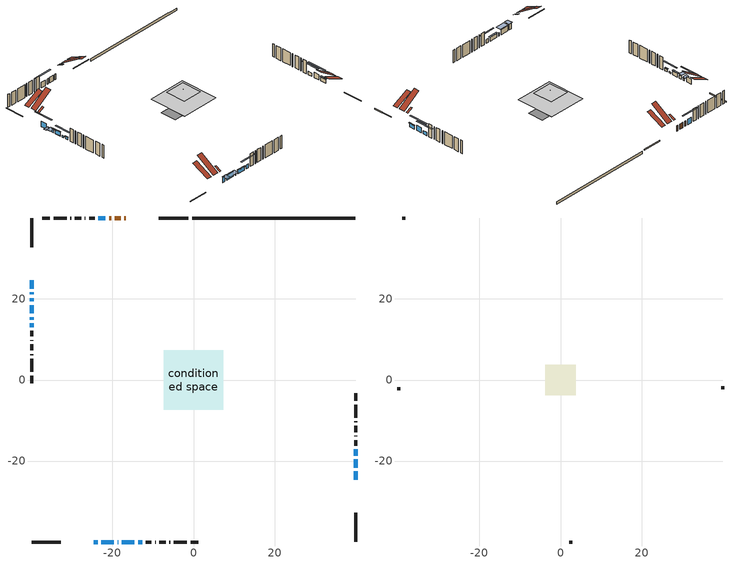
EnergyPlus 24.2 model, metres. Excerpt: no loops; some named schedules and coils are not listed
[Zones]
conditioned space
 floor adiabatic (Floor3 construction): -4.6,-4.6 -4.6,4.6 4.6,4.6 4.6,-4.6 z0.45
 floor adiabatic (AdiabaticFloorConstruction): -7.3,-7.3 -7.3,7.3 7.3,7.3 7.3,-7.3 z2.89
 floor foundation (Slab1 construction): -7.11,-2.97 -7.11,2.97 7.11,2.97 7.11,-2.97 z-0.46
 wall outside (RimJoist1 construction): -1.29,39.97 -8.53,39.97 / -39.97,-39.97 -32.72,-39.97 / -39.97,39.97 -39.97,32.72 / 39.97,-39.97 39.97,-32.72 z0.45:0.75
 wall outside (AdiabaticWallConstruction 1): -16.69,39.97 -17.06,39.97 / -17.99,39.97 -19.4,39.97 / -20.33,39.97 -20.79,39.97 z0.45:2.48
 wall outside (AdiabaticWallConstruction): 39.97,-24.56 39.97,-22.53 / -39.97,18.48 -39.97,16.45 / -17.66,-39.97 -14.62,-39.97 / -13.69,-39.97 -12.67,-39.97 z0.45:1.87; -21.72,39.97 -23.47,39.97 z0.45:2.51; -24.56,-39.97 -23.65,-39.97 z0.45:2.48; -22.72,-39.97 -19.67,-39.97 / 39.97,-21.6 39.97,-19.57 / -39.97,24.56 -39.97,22.53 z0.45:2.43; 39.97,-18.65 39.97,-17.12 / -39.97,20.17 -39.97,19.41 / -18.75,-39.97 -18.59,-39.97 z0.45:1.67; -39.97,21.61 -39.97,21.1 z0.45:1.21; -39.97,15.52 -39.97,14.91 z0.45:1.06; -39.97,13.98 -39.97,13.07 z0.45:1.37
 wall outside (Wall1 construction): -24.4,39.97 -25.74,39.97 / -11.75,-39.97 -10.4,-39.97 / -39.97,12.14 -39.97,10.79 / 39.97,-16.19 39.97,-14.85 z0.45:5.33
 wall outside (Wall2 construction): -26.67,39.97 -26.8,39.97 / -9.47,-39.97 -9.35,-39.97 / -39.97,9.86 -39.97,9.74 / 39.97,-13.92 39.97,-13.8 z0.45:5.33
 wall outside (Wall3 construction): -27.72,39.97 -29.24,39.97 / -8.42,-39.97 -6.9,-39.97 / -39.97,8.81 -39.97,7.29 / 39.97,-12.87 39.97,-11.35 z0.45:5.33
 wall outside (Wall4 construction): -30.17,39.97 -30.38,39.97 / -5.97,-39.97 -5.76,-39.97 / -39.97,6.36 -39.97,6.15 / 39.97,-10.42 39.97,-10.21 z0.45:5.33
 wall outside (Wall5 construction): -31.31,39.97 -34.54,39.97 / -4.83,-39.97 -1.61,-39.97 / -39.97,5.22 -39.97,2 / 39.97,-9.28 39.97,-6.05 z0.45:5.33
 wall outside (Wall6 construction): -35.47,39.97 -37.37,39.97 / -0.68,-39.97 1.22,-39.97 / -39.97,1.07 -39.97,-0.83 / 39.97,-5.12 39.97,-3.22 z0.45:5.33
 wall foundation (FoundationWall1 construction): -0.36,39.97,-0.46 -0.36,39.97,0.45 35.93,39.97,0.45 35.93,39.97,0.4 39.97,39.97,0.4 39.97,39.97,-0.46
 window (WindowConstruction): 39.97,-24.56 39.97,-22.53 z0.45:1.87
 window (WindowConstruction 6): -21.72,39.97 -23.47,39.97 z0.45:2.5
 window (WindowConstruction 12): -24.56,-39.97 -23.65,-39.97 z0.45:2.48
 window (WindowConstruction 7): -22.72,-39.97 -19.67,-39.97 z0.45:2.43
 window (WindowConstruction 8): 39.97,-21.6 39.97,-19.57 z0.45:2.43
 window (WindowConstruction 9): -39.97,24.56 -39.97,22.53 z0.45:2.43
 window (WindowConstruction 10): 39.97,-18.64 39.97,-17.12 z0.45:1.67
 window (WindowConstruction 13): -39.97,21.6 -39.97,21.1 z0.45:1.21
 window (WindowConstruction 11): -39.97,20.17 -39.97,19.41 z0.45:1.67
 window (WindowConstruction 14): -18.75,-39.97 -18.59,-39.97 z0.45:1.67
 window (WindowConstruction 1): -39.97,18.48 -39.97,16.45 z0.45:1.87
 window (WindowConstruction 2): -39.97,15.52 -39.97,14.91 z0.45:1.06
 window (WindowConstruction 3): -39.97,13.98 -39.97,13.07 z0.45:1.36
 window (WindowConstruction 4): -17.66,-39.97 -14.62,-39.97 z0.45:1.87
 window (WindowConstruction 5): -13.69,-39.97 -12.68,-39.97 z0.45:1.87
 door (Door): -16.69,39.97 -17.06,39.97 z0.45:2.48
 door (Door 1): -17.99,39.97 -19.4,39.97 z0.45:2.48
 door (Door 2): -20.33,39.97 -20.79,39.97 z0.45:2.48
 ceiling adiabatic (AdiabaticFloorConstruction): 7.3,-7.3 7.3,7.3 -7.3,7.3 -7.3,-7.3 z2.89
 roof outside (Roof1 construction): -11.23,39.97,5.33 -11.23,33.64,8.49 -9.46,33.64,8.49 -9.46,39.97,5.33; -30.03,-39.97,5.33 -30.03,-33.64,8.49 -31.8,-33.64,8.49 -31.8,-39.97,5.33; -39.97,30.03,5.33 -33.64,30.03,8.49 -33.64,31.8,8.49 -39.97,31.8,5.33; 39.97,-30.03,5.33 33.64,-30.03,8.49 33.64,-31.8,8.49 39.97,-31.8,5.33
attic - vented
 floor to conditioned space (Floor1 construction Reversed): -3.81,-3.81 -3.81,3.81 3.81,3.81 3.81,-3.81 z5.33
 floor to conditioned space (Floor2 construction Reversed): -1.12,-1.12 -1.12,1.12 1.12,1.12 1.12,-1.12 z5.33
 wall outside (Wall7 construction): -38.3,39.97 -39.04,39.97 / 2.15,-39.97 2.89,-39.97 / -39.97,-1.76 -39.97,-2.5 / 39.97,-2.29 39.97,-1.55 z0.45:5.33
 roof outside (Roof2 construction): -14.24,39.97,5.33 -14.24,33.02,9.96 -12.15,33.02,9.96 -12.15,39.97,5.33; -27.01,-39.97,5.33 -27.01,-33.02,9.96 -29.1,-33.02,9.96 -29.1,-39.97,5.33; -39.97,27.01,5.33 -33.02,27.01,9.96 -33.02,29.1,9.96 -39.97,29.1,5.33; 39.97,-27.01,5.33 33.02,-27.01,9.96 33.02,-29.1,9.96 39.97,-29.1,5.33
 roof outside (Roof3 construction): -15.76,39.97,5.33 -15.76,37.85,6.39 -15.17,37.85,6.39 -15.17,39.97,5.33; -25.49,-39.97,5.33 -25.49,-37.85,6.39 -26.08,-37.85,6.39 -26.08,-39.97,5.33; -39.97,25.49,5.33 -37.85,25.49,6.39 -37.85,26.08,6.39 -39.97,26.08,5.33; 39.97,-25.49,5.33 37.85,-25.49,6.39 37.85,-26.08,6.39 39.97,-26.08,5.33
shading: 39.97,-22.33 39.97,-24.76 40.38,-24.76 40.38,-22.33 z2.07; -26.11,39.97 -19.08,39.97 -19.08,40.38 -26.11,40.38 z5.14; -23.35,-39.97 -24.86,-39.97 -24.86,-41.8 -23.35,-41.8 z2.78; -19.38,-39.97 -23.02,-39.97 -23.02,-41.8 -19.38,-41.8 z2.73; 39.97,-16.93 39.97,-24.24 40.38,-24.24 40.38,-16.93 z5.07; -39.97,19.89 -39.97,27.2 -40.38,27.2 -40.38,19.89 z5.07; 39.97,-14.48 39.97,-21.28 40.38,-21.28 40.38,-14.48 z4.31; -39.97,20.8 -39.97,21.9 -41.8,21.9 -41.8,20.8 z1.51; -39.97,19.11 -39.97,20.47 -41.8,20.47 -41.8,19.11 z1.97; -39.97,16.25 -39.97,18.68 -40.38,18.68 -40.38,16.25 z2.07; -39.97,12.27 -39.97,18.16 -40.38,18.16 -40.38,12.27 z3.7; -39.97,12.87 -39.97,14.18 -40.38,14.18 -40.38,12.87 z1.57; -14.42,-39.97 -17.87,-39.97 -17.87,-40.38 -14.42,-40.38 z2.07; -10.04,-39.97 -16.33,-39.97 -16.33,-40.38 -10.04,-40.38 z4.51
[Building]
Building 1: Terrain=Suburbs
[Site:Location]
Quebec Intl AP_QC: Latitude {deg}=46.8; Longitude {deg}=-71.38; Time Zone {hr}=-5; Elevation {m}=74; Keep Site Location Information=Yes
[Site:GroundTemperature:Shallow]
0.0108218, -2.24938, -2.43038, -1.3578, 2.94801, 7.23376, 10.9493, 13.303, 13.5029, 11.5886, 7.96783, 3.81355
[Site:WaterMainsTemperature]
Calculation Method=Schedule; Temperature Schedule=mains temperature schedule
[Material] Roughness=Rough; Thermal Absorptance=0.9
Name | Thickness {m} | Conductivity {W/m-K} | Density {kg/m3} | Specific Heat {J/kg-K} | Solar Absorptance | Visible Absorptance
asphalt or fiberglass shingles | 0.00635 | 0.162714 | 1121.4 | 1465.45 | 0.4 | 0.4
ceiling loosefill ins | 0.0846667 | 0.0480833 | 16.02 | 1046.75 | 0.7 | 0.7
ceiling stud and cavity | 0.1397 | 0.114815 | 65.682 | 1177.47 | 0.7 | 0.7
ceiling stud and cavity 1 | 0.1397 | 0.309908 | 65.682 | 1177.47 | 0.7 | 0.7
concrete 4.0 in. | 0.1016 | 1.803125 | 2242.8 | 837.4 | 0.7 | 0.7
concrete 8.0 in. | 0.2032 | 1.803125 | 2242.8 | 837.4 | 0.7 | 0.7
door material | 0.04445 | 0.188738 | 512.64 | 1214.23 | 0.7 | 0.7
door material 1 | 0.04445 | 0.20624 | 512.64 | 1214.23 | 0.7 | 0.7
exterior vertical ins | 0.0296908 | 0.029427 | 32.04 | 1214.23 | 0.7 | 0.7
floor covering | 0.0127 | 9.015625 | 54.468 | 1339.84 | 0.6 | 0.6
floor covering 1 | 0.0127 | 0.0433444 | 54.468 | 1339.84 | 0.6 | 0.6
floor rigid ins; wall rigid ins | 0.512978 | 0.029427 | 32.04 | 1214.23 | 0.7 | 0.7
floor stud and cavity | 0.0889 | 0.22419 | 50.32683 | 1063.81 | 0.7 | 0.7
floor stud and cavity 1 | 0.1397 | 1.75129 | 37.0049 | 1207.88 | 0.7 | 0.7
furniture material conditioned space 1 | 0.1524 | 0.115458 | 640.8 | 1214.23 | 0.6 | 0.6
gypsum board | 0.0127 | 0.160291 | 801 | 837.4 | 0.6 | 0.6
gypsum board 1 | 0.0127 | 0.160291 | 801 | 837.4 | 0.7 | 0.7
osb sheathing 0.5 in. | 0.0127 | 0.115458 | 512.64 | 1214.23 | 0.7 | 0.7
osb sheathing 0.75 in. | 0.01905 | 0.115458 | 512.64 | 1214.23 | 0.7 | 0.7
rim joist stud and cavity | 0.0508 | 0.126838 | 50.32683 | 1063.81 | 0.6 | 0.6
roof stud and cavity | 0.0889 | 1.31629 | 78.34581 | 1123.46 | 0.7 | 0.7
wall stud and cavity | 0.1397 | 0.0955885 | 139.0536 | 1170.24 | 0.7 | 0.7
wall stud and cavity 1 | 0.1397 | 0.566738 | 139.0536 | 1170.24 | 0.7 | 0.7
wall stud and cavity 2 | 0.1397 | 0.777897 | 139.0536 | 1170.24 | 0.7 | 0.7
wall stud and cavity 3 | 0.1397 | 0.097828 | 139.0536 | 1170.24 | 0.7 | 0.7
wall stud and cavity 4 | 0.1397 | 0.0918269 | 139.0536 | 1170.24 | 0.7 | 0.7
wall stud and cavity 5 | 0.1397 | 0.0942262 | 139.0536 | 1170.24 | 0.7 | 0.7
wall stud and cavity 6 | 0.0889 | 6.1454 | 50.32683 | 1063.81 | 0.6 | 0.6
wall stud and cavity 7 | 0.0889 | 0.380278 | 52.3479 | 1209.89 | 0.7 | 0.7
wall stud and cavity 8 | 0.0889 | 0.391764 | 83.0341 | 1211.67 | 0.7 | 0.7
wood siding | 0.0254 | 0.102417 | 544.68 | 1172.36 | 0.4 | 0.4
wood siding 1 | 0.00254 | 0.102417 | 544.68 | 1172.36 | 0.4 | 0.4
wood siding 2; wood siding 3; wood siding 4 | 0.0254 | 0.102417 | 544.68 | 1172.36 | 0.7 | 0.7
[WindowMaterial:SimpleGlazingSystem]
Name | U-Factor {W/m2-K} | Solar Heat Gain Coefficient
WindowMaterial | 2.78563 | 0.6
WindowMaterial 1 | 2.75837 | 0.46
WindowMaterial 2 | 2.77711 | 0.55
WindowMaterial 3 | 2.88386 | 0.7
WindowMaterial 4 | 2.78847 | 0.61
WindowMaterial 5 | 2.77825 | 0.56
WindowMaterial 6 | 5.760331 | 0.76
WindowMaterial 7 | 4.55546 | 0.53
WindowMaterial 8 | 2.72998 | 0.33
[Construction]
AdiabaticFloorConstruction: floor stud and cavity 1, floor rigid ins, osb sheathing 0.75 in., floor covering 1
AdiabaticWallConstruction: wood siding 3, wall rigid ins, wall stud and cavity 7, gypsum board
AdiabaticWallConstruction 1: wood siding 4, wall rigid ins, wall stud and cavity 7, gypsum board
Door; Door 1: door material
Door 2: door material 1
Floor1 construction Reversed: gypsum board, ceiling stud and cavity, ceiling loosefill ins
Floor2 construction Reversed: gypsum board, ceiling stud and cavity 1, ceiling loosefill ins
Floor3 construction: floor stud and cavity, floor covering
FoundationWall1 construction: concrete 8.0 in., gypsum board 1
furniture construction conditioned space 1: furniture material conditioned space 1
PartitionWallConstruction: gypsum board, wall stud and cavity 8, gypsum board
RimJoist1 construction: wood siding 2, rim joist stud and cavity
Roof1 construction: asphalt or fiberglass shingles, osb sheathing 0.5 in., roof stud and cavity, gypsum board
Roof2 construction; Roof3 construction: asphalt or fiberglass shingles
Slab1 construction: concrete 4.0 in.
Wall1 construction: wood siding, osb sheathing 0.5 in., wall stud and cavity, gypsum board
Wall2 construction: wood siding, osb sheathing 0.5 in., wall stud and cavity 1, gypsum board
Wall3 construction: wood siding, osb sheathing 0.5 in., wall stud and cavity 2, gypsum board
Wall4 construction: wood siding, osb sheathing 0.5 in., wall stud and cavity 3, gypsum board
Wall5 construction: wood siding, osb sheathing 0.5 in., wall stud and cavity 4, gypsum board
Wall6 construction: wood siding, osb sheathing 0.5 in., wall stud and cavity 5, gypsum board
Wall7 construction: wood siding 1, wall stud and cavity 6
WindowConstruction; WindowConstruction 1; WindowConstruction 4; WindowConstruction 5: WindowMaterial
WindowConstruction 10; WindowConstruction 11: WindowMaterial 5
WindowConstruction 12: WindowMaterial 6
WindowConstruction 13: WindowMaterial 7
WindowConstruction 14: WindowMaterial 8
WindowConstruction 2: WindowMaterial 1
WindowConstruction 3: WindowMaterial 2
WindowConstruction 6: WindowMaterial 3
WindowConstruction 7; WindowConstruction 8; WindowConstruction 9: WindowMaterial 4
[Zone] Multiplier=1; Part of Total Floor Area=Yes
Name | Volume {m3}
attic - vented | 41.9832
conditioned space | 525.4
[Space]
Name | Zone | Volume {m3}
attic - vented 1 | attic - vented | 41.9832
conditioned space 1 | conditioned space | 525.4
[ZoneInfiltration:EffectiveLeakageArea]
infil attic - vented 1: Zone or Space=attic - vented 1; Schedule=Always On Discrete; Effective Air Leakage Area {cm2}=2325.78; Stack Coefficient=0.000661089; Wind Coefficient=1.7372e-05
[ZoneMixing]
whole house fan mix: Zone or Space=attic - vented; Schedule=Always On Continuous; Design Flow Rate Calculation Method=Flow/Zone; Design Flow Rate {m3/s}=0; Source Zone or Space=conditioned space
[SurfaceProperty:ExposedFoundationPerimeter]
Slab1: Exposed Perimeter Calculation Method=TotalExposedPerimeter; Total Exposed Perimeter {m}=40.325
[InternalMass] Zone or ZoneList=conditioned space; Space or SpaceList=conditioned space 1
Name | Construction | Surface Area {m2}
furniture mass conditioned space 1 | furniture construction conditioned space 1 | 152.84
partition wall mass | PartitionWallConstruction | 297.6
[Lights]
interior lighting: Zone or ZoneList or Space or SpaceList=conditioned space 1; Schedule=interior lighting schedule; Design Level Calculation Method=LightingLevel; Lighting Level {W}=343.2; Return Air Fraction=0; Fraction Radiant=0.6; Fraction Visible=0.2; Fraction Replaceable=1
[People]
occupants: Zone or ZoneList or Space or SpaceList=conditioned space 1; Number of People Schedule=occupants schedule; Number of People Calculation Method=People; Number of People=3; Fraction Radiant=0.314171; Sensible Heat Fraction=0.56303; Activity Level Schedule=occupants activity schedule; Carbon Dioxide Generation Rate {m3/s-W}=0; Enable ASHRAE 55 Comfort Warnings=No; Mean Radiant Temperature Calculation Type=EnclosureAveraged
[ElectricEquipment] Zone or ZoneList or Space or SpaceList=conditioned space 1; Design Level Calculation Method=EquipmentLevel
Name | Schedule | Design Level {W} | Fraction Latent | Fraction Radiant | Fraction Lost
clothes dryer | clothes dryer schedule | 140.772 | 0.015 | 0.081 | 0.85
clothes washer | clothes washer schedule | 32.1985 | 0.03 | 0.162 | 0.7
cooking range | cooking range schedule | 215.147 | 0.08 | 0.432 | 0.2
dishwasher | dishwasher schedule | 66.8632 | 0.3 | 0.18 | 0.4
fridge | fridge schedule | 72.9452 | 0 | 0.6 | 0
mech vent bath fan 0 | mech vent bath fan 0 schedule | 50.2 | 0 | 0 | 1
mech vent house fan | mech vent house fan schedule | 0 | 0 | 0 | 1
mech vent house fan cfis | mech vent house fan cfis schedule | 0 | 0 | 0 | 0
mech vent range fan 0 | mech vent range fan 0 schedule | 57 | 0 | 0 | 1
misc plug loads | misc plug loads schedule | 494.7 | 0.045 | 0.513 | 0.1
whole house fan | Always On Discrete | 0 | 0 | 0 | 1
[OtherEquipment] Zone or ZoneList or Space or SpaceList=conditioned space 1; Design Level Calculation Method=EquipmentLevel
Name | Fuel Type | Schedule | Design Level {W} | Fraction Latent | Fraction Radiant | Fraction Lost
clothes dryer 1 | Electricity | clothes dryer schedule | 0 | 0.015 | 0.081 | 0.85
cooking range 1 | Electricity | cooking range schedule | 0 | 0.08 | 0.432 | 0.2
general water use latent | None | general water use schedule | 62.594 | 1 | 0 | 0
general water use sensible | None | general water use schedule | -61.6891 | 0 | 0.6 | 0
mech vent house fan latent load | None | Always On Discrete | 0 | 1 | 0 | 0
mech vent house fan sensible load | None | Always On Discrete | 0 | 0 | 0 | 0
water heater energy adjustment1 | Electricity | Always On Discrete | 0.01 | 0 | 0 | 1
[ZoneInfiltration:DesignFlowRate] Zone or ZoneList or Space or SpaceList=conditioned space 1; Schedule=Always On Discrete; Design Flow Rate Calculation Method=Flow/Zone; Design Flow Rate {m3/s}=0
infil flow; natural vent flow; whole house fan flow
[ZoneControl:Thermostat]
conditioned space Thermostat: Zone or ZoneList=conditioned space; Control Type Schedule=conditioned space Thermostat Schedule; Control 1=conditioned space temperature setpoint; Temperature Difference Between Cutout And Setpoint {deltaC}=0
[ThermostatSetpoint:DualSetpoint]
conditioned space temperature setpoint: Heating Setpoint Temperature Schedule=heating setpoint; Cooling Setpoint Temperature Schedule=cooling setpoint
[AirLoopHVAC:UnitarySystem]
unit heater unitary system: Control Type=Load; Controlling Zone or Thermostat Location=conditioned space; Dehumidification Control Type=None; Availability Schedule=Always On Discrete; Supply Fan=unit heater supply fan; Fan Placement=BlowThrough; Supply Air Fan Operating Mode Schedule=unit heater auto fan schedule; Heating Coil=unit heater htg coil; DX Heating Coil Sizing Ratio=1; Use DOAS DX Cooling Coil=No; Minimum Supply Air Temperature {C}=2; Latent Load Control=SensibleOnlyLoadControl; Cooling Supply Air Flow Rate Method=None; Heating Supply Air Flow Rate Method=SupplyAirFlowRate; Heating Supply Air Flow Rate {m3/s}=0.00141584; No Load Supply Air Flow Rate Method=SupplyAirFlowRate; No Load Supply Air Flow Rate {m3/s}=0; No Load Supply Air Flow Rate Control Set To Low Speed=Yes; Maximum Supply Air Temperature {C}=48.8889; Maximum Outdoor Dry-Bulb Temperature for Supplemental Heater Operation {C}=21; Ancillary On-Cycle Electric Power {W}=0; Ancillary Off-Cycle Electric Power {W}=0
[Zone equipment]
conditioned space: electric baseboard, unit heater unitary system
[Foundation:Kiva]
Foundation Kiva 1: Initial Indoor Air Temperature {C}=18; Wall Height Above Grade {m}=0.450007; Wall Depth Below Slab {m}=0.2032; Custom Block Material Name 1=exterior vertical ins; Custom Block Depth 1 {m}=0.910011; Custom Block X Position 1 {m}=0.2159; Custom Block Z Position 1 {m}=0
[Foundation:Kiva:Settings]
Soil Conductivity {W/m-K}=0.849921; Soil Density {kg/m3}=1842.3; Soil Specific Heat {J/kg-K}=418.7; Ground Solar Absorptivity=0.9; Ground Thermal Absorptivity=0.9; Ground Surface Roughness {m}=0.03; Far-Field Width {m}=40; Deep-Ground Boundary Condition=ZeroFlux; Deep-Ground Depth {m}=40; Minimum Cell Dimension {m}=0.2; Maximum Cell Growth Coefficient=3; Simulation Timestep=Timestep
[Exterior:Lights]
exterior lighting: Schedule=exterior lighting schedule; Design Level {W}=75.6
[EnergyManagementSystem:Sensor] Output:Variable or Output:Meter Index Key=conditioned space
Name | Output:Variable or Output:Meter
conditioned_space_clg_unmet_s | Zone Cooling Setpoint Not Met Time
conditioned_space_htg_unmet_s | Zone Heating Setpoint Not Met Time
fridge_tin_s; tin_s; tin_s_1 | Zone Mean Air Temperature
tout_s | Zone Outdoor Air Drybulb Temperature
win_s | Zone Air Humidity Ratio
[Schedule:Constant]
Name | Hourly Value
Always On Continuous; mech vent house fan schedule; mech vent house fan cfis schedule; Always On Discrete | 1
occupants activity schedule | 117.228
fridge schedule; unit heater auto fan schedule | 0
[Schedule:Week:Daily]
interior lighting schedule Week Rule - Jan1-Jan27: interior lighting schedule day, interior lighting schedule day, interior lighting schedule day, interior lighting schedule day, interior lighting schedule day, interior lighting schedule day, interior lighting schedule day, interior lighting schedule default day, interior lighting schedule default day, interior lighting schedule default day, interior lighting schedule default day, interior lighting schedule default day
interior lighting schedule Week Rule - Jan28-Feb3: interior lighting schedule day, interior lighting schedule day, interior lighting schedule day, interior lighting schedule day, interior lighting schedule day 1, interior lighting schedule day 1, interior lighting schedule day 1, interior lighting schedule default day, interior lighting schedule default day, interior lighting schedule default day, interior lighting schedule default day, interior lighting schedule default day
interior lighting schedule Week Rule - Feb4-Feb24: interior lighting schedule day 1, interior lighting schedule day 1, interior lighting schedule day 1, interior lighting schedule day 1, interior lighting schedule day 1, interior lighting schedule day 1, interior lighting schedule day 1, interior lighting schedule default day, interior lighting schedule default day, interior lighting schedule default day, interior lighting schedule default day, interior lighting schedule default day
interior lighting schedule Week Rule - Feb25-Mar3: interior lighting schedule day 1, interior lighting schedule day 1, interior lighting schedule day 1, interior lighting schedule day 1, interior lighting schedule day 2, interior lighting schedule day 2, interior lighting schedule day 2, interior lighting schedule default day, interior lighting schedule default day, interior lighting schedule default day, interior lighting schedule default day, interior lighting schedule default day
interior lighting schedule Week Rule - Mar4-Mar31: interior lighting schedule day 2, interior lighting schedule day 2, interior lighting schedule day 2, interior lighting schedule day 2, interior lighting schedule day 2, interior lighting schedule day 2, interior lighting schedule day 2, interior lighting schedule default day, interior lighting schedule default day, interior lighting schedule default day, interior lighting schedule default day, interior lighting schedule default day
interior lighting schedule Week Rule - Apr1-Apr28: interior lighting schedule day 3, interior lighting schedule day 3, interior lighting schedule day 3, interior lighting schedule day 3, interior lighting schedule day 3, interior lighting schedule day 3, interior lighting schedule day 3, interior lighting schedule default day, interior lighting schedule default day, interior lighting schedule default day, interior lighting schedule default day, interior lighting schedule default day
interior lighting schedule Week Rule - Apr29-May5: interior lighting schedule day 3, interior lighting schedule day 3, interior lighting schedule day 4, interior lighting schedule day 4, interior lighting schedule day 4, interior lighting schedule day 4, interior lighting schedule day 4, interior lighting schedule default day, interior lighting schedule default day, interior lighting schedule default day, interior lighting schedule default day, interior lighting schedule default day
interior lighting schedule Week Rule - May6-May26: interior lighting schedule day 4, interior lighting schedule day 4, interior lighting schedule day 4, interior lighting schedule day 4, interior lighting schedule day 4, interior lighting schedule day 4, interior lighting schedule day 4, interior lighting schedule default day, interior lighting schedule default day, interior lighting schedule default day, interior lighting schedule default day, interior lighting schedule default day
interior lighting schedule Week Rule - May27-Jun2: interior lighting schedule day 4, interior lighting schedule day 4, interior lighting schedule day 4, interior lighting schedule day 4, interior lighting schedule day 4, interior lighting schedule day 5, interior lighting schedule day 5, interior lighting schedule default day, interior lighting schedule default day, interior lighting schedule default day, interior lighting schedule default day, interior lighting schedule default day
interior lighting schedule Week Rule - Jun3-Jun30: interior lighting schedule day 5, interior lighting schedule day 5, interior lighting schedule day 5, interior lighting schedule day 5, interior lighting schedule day 5, interior lighting schedule day 5, interior lighting schedule day 5, interior lighting schedule default day, interior lighting schedule default day, interior lighting schedule default day, interior lighting schedule default day, interior lighting schedule default day
interior lighting schedule Week Rule - Jul1-Jul28: interior lighting schedule day 6, interior lighting schedule day 6, interior lighting schedule day 6, interior lighting schedule day 6, interior lighting schedule day 6, interior lighting schedule day 6, interior lighting schedule day 6, interior lighting schedule default day, interior lighting schedule default day, interior lighting schedule default day, interior lighting schedule default day, interior lighting schedule default day
interior lighting schedule Week Rule - Jul29-Aug4: interior lighting schedule day 6, interior lighting schedule day 6, interior lighting schedule day 6, interior lighting schedule day 7, interior lighting schedule day 7, interior lighting schedule day 7, interior lighting schedule day 7, interior lighting schedule default day, interior lighting schedule default day, interior lighting schedule default day, interior lighting schedule default day, interior lighting schedule default day
interior lighting schedule Week Rule - Aug5-Aug25: interior lighting schedule day 7, interior lighting schedule day 7, interior lighting schedule day 7, interior lighting schedule day 7, interior lighting schedule day 7, interior lighting schedule day 7, interior lighting schedule day 7, interior lighting schedule default day, interior lighting schedule default day, interior lighting schedule default day, interior lighting schedule default day, interior lighting schedule default day
interior lighting schedule Week Rule - Aug26-Sep1: interior lighting schedule day 7, interior lighting schedule day 7, interior lighting schedule day 7, interior lighting schedule day 7, interior lighting schedule day 7, interior lighting schedule day 7, interior lighting schedule day 8, interior lighting schedule default day, interior lighting schedule default day, interior lighting schedule default day, interior lighting schedule default day, interior lighting schedule default day
interior lighting schedule Week Rule - Sep2-Sep29: interior lighting schedule day 8, interior lighting schedule day 8, interior lighting schedule day 8, interior lighting schedule day 8, interior lighting schedule day 8, interior lighting schedule day 8, interior lighting schedule day 8, interior lighting schedule default day, interior lighting schedule default day, interior lighting schedule default day, interior lighting schedule default day, interior lighting schedule default day
interior lighting schedule Week Rule - Sep30-Oct6: interior lighting schedule day 8, interior lighting schedule day 9, interior lighting schedule day 9, interior lighting schedule day 9, interior lighting schedule day 9, interior lighting schedule day 9, interior lighting schedule day 9, interior lighting schedule default day, interior lighting schedule default day, interior lighting schedule default day, interior lighting schedule default day, interior lighting schedule default day
interior lighting schedule Week Rule - Oct7-Oct27: interior lighting schedule day 9, interior lighting schedule day 9, interior lighting schedule day 9, interior lighting schedule day 9, interior lighting schedule day 9, interior lighting schedule day 9, interior lighting schedule day 9, interior lighting schedule default day, interior lighting schedule default day, interior lighting schedule default day, interior lighting schedule default day, interior lighting schedule default day
interior lighting schedule Week Rule - Oct28-Nov3: interior lighting schedule day 9, interior lighting schedule day 9, interior lighting schedule day 9, interior lighting schedule day 9, interior lighting schedule day 10, interior lighting schedule day 10, interior lighting schedule day 10, interior lighting schedule default day, interior lighting schedule default day, interior lighting schedule default day, interior lighting schedule default day, interior lighting schedule default day
interior lighting schedule Week Rule - Nov4-Nov24: interior lighting schedule day 10, interior lighting schedule day 10, interior lighting schedule day 10, interior lighting schedule day 10, interior lighting schedule day 10, interior lighting schedule day 10, interior lighting schedule day 10, interior lighting schedule default day, interior lighting schedule default day, interior lighting schedule default day, interior lighting schedule default day, interior lighting schedule default day
interior lighting schedule Week Rule - Nov25-Dec1: interior lighting schedule day 10, interior lighting schedule day 10, interior lighting schedule day 10, interior lighting schedule day 10, interior lighting schedule day 10, interior lighting schedule day 10, interior lighting schedule day 11, interior lighting schedule default day, interior lighting schedule default day, interior lighting schedule default day, interior lighting schedule default day, interior lighting schedule default day
interior lighting schedule Week Rule - Dec2-Dec31: interior lighting schedule day 11, interior lighting schedule day 11, interior lighting schedule day 11, interior lighting schedule day 11, interior lighting schedule day 11, interior lighting schedule day 11, interior lighting schedule day 11, interior lighting schedule default day, interior lighting schedule default day, interior lighting schedule default day, interior lighting schedule default day, interior lighting schedule default day
occupants schedule Week Rule - Jan1-Dec31: occupants schedule day, occupants schedule day, occupants schedule day, occupants schedule day, occupants schedule day, occupants schedule day, occupants schedule day, occupants schedule default day, occupants schedule default day, occupants schedule default day, occupants schedule default day, occupants schedule default day
clothes dryer schedule Week Rule - Jan1-Dec31: clothes dryer schedule day, clothes dryer schedule day, clothes dryer schedule day, clothes dryer schedule day, clothes dryer schedule day, clothes dryer schedule day, clothes dryer schedule day, clothes dryer schedule default day, clothes dryer schedule default day, clothes dryer schedule default day, clothes dryer schedule default day, clothes dryer schedule default day
clothes washer schedule Week Rule - Jan1-Dec31: clothes washer schedule day, clothes washer schedule day, clothes washer schedule day, clothes washer schedule day, clothes washer schedule day, clothes washer schedule day, clothes washer schedule day, clothes washer schedule default day, clothes washer schedule default day, clothes washer schedule default day, clothes washer schedule default day, clothes washer schedule default day
cooking range schedule Week Rule - Jan1-Dec31: cooking range schedule day, cooking range schedule day, cooking range schedule day, cooking range schedule day, cooking range schedule day, cooking range schedule day, cooking range schedule day, cooking range schedule default day, cooking range schedule default day, cooking range schedule default day, cooking range schedule default day, cooking range schedule default day
dishwasher schedule Week Rule - Jan1-Dec31: dishwasher schedule day, dishwasher schedule day, dishwasher schedule day, dishwasher schedule day, dishwasher schedule day, dishwasher schedule day, dishwasher schedule day, dishwasher schedule default day, dishwasher schedule default day, dishwasher schedule default day, dishwasher schedule default day, dishwasher schedule default day
mech vent bath fan 0 schedule Week Rule - Jan1-Dec31: mech vent bath fan 0 schedule day, mech vent bath fan 0 schedule day, mech vent bath fan 0 schedule day, mech vent bath fan 0 schedule day, mech vent bath fan 0 schedule day, mech vent bath fan 0 schedule day, mech vent bath fan 0 schedule day, mech vent bath fan 0 schedule default day, mech vent bath fan 0 schedule default day, mech vent bath fan 0 schedule default day, mech vent bath fan 0 schedule default day, mech vent bath fan 0 schedule default day
mech vent range fan 0 schedule Week Rule - Jan1-Dec31: mech vent range fan 0 schedule day, mech vent range fan 0 schedule day, mech vent range fan 0 schedule day, mech vent range fan 0 schedule day, mech vent range fan 0 schedule day, mech vent range fan 0 schedule day, mech vent range fan 0 schedule day, mech vent range fan 0 schedule default day, mech vent range fan 0 schedule default day, mech vent range fan 0 schedule default day, mech vent range fan 0 schedule default day, mech vent range fan 0 schedule default day
misc plug loads schedule Week Rule - Jan1-Dec31: misc plug loads schedule day, misc plug loads schedule day, misc plug loads schedule day, misc plug loads schedule day, misc plug loads schedule day, misc plug loads schedule day, misc plug loads schedule day, misc plug loads schedule default day, misc plug loads schedule default day, misc plug loads schedule default day, misc plug loads schedule default day, misc plug loads schedule default day
general water use schedule Week Rule - Jan1-Dec31: general water use schedule day, general water use schedule day, general water use schedule day, general water use schedule day, general water use schedule day, general water use schedule day, general water use schedule day, general water use schedule default day, general water use schedule default day, general water use schedule default day, general water use schedule default day, general water use schedule default day
exterior lighting schedule Week Rule - Jan1-Jan27: exterior lighting schedule day, exterior lighting schedule day, exterior lighting schedule day, exterior lighting schedule day, exterior lighting schedule day, exterior lighting schedule day, exterior lighting schedule day, exterior lighting schedule default day, exterior lighting schedule default day, exterior lighting schedule default day, exterior lighting schedule default day, exterior lighting schedule default day
[Schedule:Year]
interior lighting schedule: interior lighting schedule Week Rule - Jan1-Jan27, 1, 1, 1, 27, interior lighting schedule Week Rule - Jan28-Feb3, 1, 28, 2, 3, interior lighting schedule Week Rule - Feb4-Feb24, 2, 4, 2, 24, interior lighting schedule Week Rule - Feb25-Mar3, 2, 25, 3, 3, interior lighting schedule Week Rule - Mar4-Mar31, 3, 4, 3, 31, interior lighting schedule Week Rule - Apr1-Apr28, 4, 1, 4, 28, interior lighting schedule Week Rule - Apr29-May5, 4, 29, 5, 5, interior lighting schedule Week Rule - May6-May26, 5, 6, 5, 26, interior lighting schedule Week Rule - May27-Jun2, 5, 27, 6, 2, interior lighting schedule Week Rule - Jun3-Jun30, 6, 3, 6, 30, interior lighting schedule Week Rule - Jul1-Jul28, 7, 1, 7, 28, interior lighting schedule Week Rule - Jul29-Aug4, 7, 29, 8, 4, interior lighting schedule Week Rule - Aug5-Aug25, 8, 5, 8, 25, interior lighting schedule Week Rule - Aug26-Sep1, 8, 26, 9, 1, interior lighting schedule Week Rule - Sep2-Sep29, 9, 2, 9, 29, interior lighting schedule Week Rule - Sep30-Oct6, 9, 30, 10, 6, interior lighting schedule Week Rule - Oct7-Oct27, 10, 7, 10, 27, interior lighting schedule Week Rule - Oct28-Nov3, 10, 28, 11, 3, interior lighting schedule Week Rule - Nov4-Nov24, 11, 4, 11, 24, interior lighting schedule Week Rule - Nov25-Dec1, 11, 25, 12, 1, interior lighting schedule Week Rule - Dec2-Dec31, 12, 2, 12, 31
occupants schedule: occupants schedule Week Rule - Jan1-Dec31, 1, 1, 12, 31
clothes dryer schedule: clothes dryer schedule Week Rule - Jan1-Dec31, 1, 1, 12, 31
clothes washer schedule: clothes washer schedule Week Rule - Jan1-Dec31, 1, 1, 12, 31
cooking range schedule: cooking range schedule Week Rule - Jan1-Dec31, 1, 1, 12, 31
dishwasher schedule: dishwasher schedule Week Rule - Jan1-Dec31, 1, 1, 12, 31
mech vent bath fan 0 schedule: mech vent bath fan 0 schedule Week Rule - Jan1-Dec31, 1, 1, 12, 31
mech vent range fan 0 schedule: mech vent range fan 0 schedule Week Rule - Jan1-Dec31, 1, 1, 12, 31
misc plug loads schedule: misc plug loads schedule Week Rule - Jan1-Dec31, 1, 1, 12, 31
general water use schedule: general water use schedule Week Rule - Jan1-Dec31, 1, 1, 12, 31
exterior lighting schedule: exterior lighting schedule Week Rule - Jan1-Jan27, 1, 1, 1, 27, exterior lighting schedule Week Rule - Jan28-Feb3, 1, 28, 2, 3, exterior lighting schedule Week Rule - Feb4-Feb24, 2, 4, 2, 24, exterior lighting schedule Week Rule - Feb25-Mar3, 2, 25, 3, 3, exterior lighting schedule Week Rule - Mar4-Mar31, 3, 4, 3, 31, exterior lighting schedule Week Rule - Apr1-Apr28, 4, 1, 4, 28, exterior lighting schedule Week Rule - Apr29-May5, 4, 29, 5, 5, exterior lighting schedule Week Rule - May6-May26, 5, 6, 5, 26, exterior lighting schedule Week Rule - May27-Jun2, 5, 27, 6, 2, exterior lighting schedule Week Rule - Jun3-Jun30, 6, 3, 6, 30, exterior lighting schedule Week Rule - Jul1-Jul28, 7, 1, 7, 28, exterior lighting schedule Week Rule - Jul29-Aug4, 7, 29, 8, 4, exterior lighting schedule Week Rule - Aug5-Aug25, 8, 5, 8, 25, exterior lighting schedule Week Rule - Aug26-Sep1, 8, 26, 9, 1, exterior lighting schedule Week Rule - Sep2-Sep29, 9, 2, 9, 29, exterior lighting schedule Week Rule - Sep30-Oct6, 9, 30, 10, 6, exterior lighting schedule Week Rule - Oct7-Oct27, 10, 7, 10, 27, exterior lighting schedule Week Rule - Oct28-Nov3, 10, 28, 11, 3, exterior lighting schedule Week Rule - Nov4-Nov24, 11, 4, 11, 24, exterior lighting schedule Week Rule - Nov25-Dec1, 11, 25, 12, 1, exterior lighting schedule Week Rule - Dec2-Dec31, 12, 2, 12, 31
[Schedule:Compact]
conditioned space Thermostat Schedule: Through: 12/31, For: AllDays, Until: 24:00, 4
mains temperature schedule: Through: 01/01, For: AllDays, Until: 24:00, 5.175, Through: 01/02, For: AllDays, Until: 24:00, 5.10167, Through: 01/03, For: AllDays, Until: 24:00, 5.02889, Through: 01/04, For: AllDays, Until: 24:00, 4.95778, Through: 01/05, For: AllDays, Until: 24:00, 4.88778, Through: 01/06, For: AllDays, Until: 24:00, 4.81833, Through: 01/07, For: AllDays, Until: 24:00, 4.75056, Through: 01/08, For: AllDays, Until: 24:00, 4.68389, Through: 01/09, For: AllDays, Until: 24:00, 4.61833, Through: 01/10, For: AllDays, Until: 24:00, 4.55389, Through: 01/11, For: AllDays, Until: 24:00, 4.49056, Through: 01/12, For: AllDays, Until: 24:00, 4.42889, Through: 01/13, For: AllDays, Until: 24:00, 4.36778, Through: 01/14, For: AllDays, Until: 24:00, 4.30889, Through: 01/15, For: AllDays, Until: 24:00, 4.25056, Through: 01/16, For: AllDays, Until: 24:00, 4.19389, Through: 01/17, For: AllDays, Until: 24:00, 4.13833, Through: 01/18, For: AllDays, Until: 24:00, 4.08444, Through: 01/19, For: AllDays, Until: 24:00, 4.03167, Through: 01/20, For: AllDays, Until: 24:00, 3.98056, Through: 01/21, For: AllDays, Until: 24:00, 3.93056, Through: 01/22, For: AllDays, Until: 24:00, 3.88222, Through: 01/23, For: AllDays, Until: 24:00, 3.835, Through: 01/24, For: AllDays, Until: 24:00, 3.78944, Through: 01/25, For: AllDays, Until: 24:00, 3.74556, Through: 01/26, For: AllDays, Until: 24:00, 3.70278, Through: 01/27, For: AllDays, Until: 24:00, 3.66167, Through: 01/28, For: AllDays, Until: 24:00, 3.62167, Through: 01/29, For: AllDays, Until: 24:00, 3.58389, Through: 01/30, For: AllDays, Until: 24:00, 3.54722, Through: 01/31, For: AllDays, Until: 24:00, 3.51167, Through: 02/01, For: AllDays, Until: 24:00, 3.47833, Through: 02/02, For: AllDays, Until: 24:00, 3.44611, Through: 02/03, For: AllDays, Until: 24:00, 3.41556, Through: 02/04, For: AllDays, Until: 24:00, 3.38667, Through: 02/05, For: AllDays, Until: 24:00, 3.35944, Through: 02/06, For: AllDays, Until: 24:00, 3.33389, Through: 02/07, For: AllDays, Until: 24:00, 3.30944, Through: 02/08, For: AllDays, Until: 24:00, 3.28667, Through: 02/09, For: AllDays, Until: 24:00, 3.26611, Through: 02/10, For: AllDays, Until: 24:00, 3.24667, Through: 02/11, For: AllDays, Until: 24:00, 3.22889, Through: 02/12, For: AllDays, Until: 24:00, 3.21278, Through: 02/13, For: AllDays, Until: 24:00, 3.19833, Through: 02/14, For: AllDays, Until: 24:00, 3.18556, Through: 02/15, For: AllDays, Until: 24:00, 3.17389, Through: 02/16, For: AllDays, Until: 24:00, 3.16444, Through: 02/17, For: AllDays, Until: 24:00, 3.15667, Through: 02/18, For: AllDays, Until: 24:00, 3.15056, Through: 02/19, For: AllDays, Until: 24:00, 3.14556, Through: 02/20, For: AllDays, Until: 24:00, 3.14278, Through: 02/21, For: AllDays, Until: 24:00, 3.14111, Through: 02/22, For: AllDays, Until: 24:00, 3.14167, Through: 02/23, For: AllDays, Until: 24:00, 3.14333, Through: 02/24, For: AllDays, Until: 24:00, 3.14722, Through: 02/25, For: AllDays, Until: 24:00, 3.15222, Through: 02/26, For: AllDays, Until: 24:00, 3.15944, Through: 02/27, For: AllDays, Until: 24:00, 3.16778, Through: 02/28, For: AllDays, Until: 24:00, 3.17778, Through: 03/01, For: AllDays, Until: 24:00, 3.18944, Through: 03/02, For: AllDays, Until: 24:00, 3.20333, Through: 03/03, For: AllDays, Until: 24:00, 3.21833, Through: 03/04, For: AllDays, Until: 24:00, 3.235, Through: 03/05, For: AllDays, Until: 24:00, 3.25333, Through: 03/06, For: AllDays, Until: 24:00, 3.27333, Through: 03/07, For: AllDays, Until: 24:00, 3.29444, Through: 03/08, For: AllDays, Until: 24:00, 3.31778, Through: 03/09, For: AllDays, Until: 24:00, 3.34222, Through: 03/10, For: AllDays, Until: 24:00, 3.36889, Through: 03/11, For: AllDays, Until: 24:00, 3.39667, Through: 03/12, For: AllDays, Until: 24:00, 3.42611, Through: 03/13, For: AllDays, Until: 24:00, 3.45722, Through: 03/14, For: AllDays, Until: 24:00, 3.49, Through: 03/15, For: AllDays, Until: 24:00, 3.52389, Through: 03/16, For: AllDays, Until: 24:00, 3.55944, Through: 03/17, For: AllDays, Until: 24:00, 3.59667, Through: 03/18, For: AllDays, Until: 24:00, 3.63556, Through: 03/19, For: AllDays, Until: 24:00, 3.67556, Through: 03/20, For: AllDays, Until: 24:00, 3.71722, Through: 03/21, For: AllDays, Until: 24:00, 3.76056, Through: 03/22, For: AllDays, Until: 24:00, 3.80556, Through: 03/23, For: AllDays, Until: 24:00, 3.85111, Through: 03/24, For: AllDays, Until: 24:00, 3.89889, Through: 03/25, For: AllDays, Until: 24:00, 3.94778, Through: 03/26, For: AllDays, Until: 24:00, 3.99833, Through: 03/27, For: AllDays, Until: 24:00, 4.05, Through: 03/28, For: AllDays, Until: 24:00, 4.10333, Through: 03/29, For: AllDays, Until: 24:00, 4.15778, Through: 03/30, For: AllDays, Until: 24:00, 4.21333, Through: 03/31, For: AllDays, Until: 24:00, 4.27056, Through: 04/01, For: AllDays, Until: 24:00, 4.32944, Through: 04/02, For: AllDays, Until: 24:00, 4.38889, Through: 04/03, For: AllDays, Until: 24:00, 4.45, Through: 04/04, For: AllDays, Until: 24:00, 4.51222, Through: 04/05, For: AllDays, Until: 24:00, 4.57611, Through: 04/06, For: AllDays, Until: 24:00, 4.64056, Through: 04/07, For: AllDays, Until: 24:00, 4.70667, Through: 04/08, For: AllDays, Until: 24:00, 4.77389, Through: 04/09, For: AllDays, Until: 24:00, 4.84222, Through: 04/10, For: AllDays, Until: 24:00, 4.91167, Through: 04/11, For: AllDays, Until: 24:00, 4.98278, Through: 04/12, For: AllDays, Until: 24:00, 5.05444, Through: 04/13, For: AllDays, Until: 24:00, 5.12722, Through: 04/14, For: AllDays, Until: 24:00, 5.20111, Through: 04/15, For: AllDays, Until: 24:00, 5.27611, Through: 04/16, For: AllDays, Until: 24:00, 5.35167, Through: 04/17, For: AllDays, Until: 24:00, 5.42889, Through: 04/18, For: AllDays, Until: 24:00, 5.50667, Through: 04/19, For: AllDays, Until: 24:00, 5.58556, Through: 04/20, For: AllDays, Until: 24:00, 5.665, Through: 04/21, For: AllDays, Until: 24:00, 5.74611, Through: 04/22, For: AllDays, Until: 24:00, 5.82722, Through: 04/23, For: AllDays, Until: 24:00, 5.91, Through: 04/24, For: AllDays, Until: 24:00, 5.99278, Through: 04/25, For: AllDays, Until: 24:00, 6.07722, Through: 04/26, For: AllDays, Until: 24:00, 6.16167, Through: 04/27, For: AllDays, Until: 24:00, 6.24722, Through: 04/28, For: AllDays, Until: 24:00, 6.33389, Through: 04/29, For: AllDays, Until: 24:00, 6.42056, Through: 04/30, For: AllDays, Until: 24:00, 6.50833, Through: 05/01, For: AllDays, Until: 24:00, 6.59667, Through: 05/02, For: AllDays, Until: 24:00, 6.68556, Through: 05/03, For: AllDays, Until: 24:00, 6.775, Through: 05/04, For: AllDays, Until: 24:00, 6.86556, Through: 05/05, For: AllDays, Until: 24:00, 6.95611, Through: 05/06, For: AllDays, Until: 24:00, 7.04722, Through: 05/07, For: AllDays, Until: 24:00, 7.13889, Through: 05/08, For: AllDays, Until: 24:00, 7.23111, Through: 05/09, For: AllDays, Until: 24:00, 7.32333, Through: 05/10, For: AllDays, Until: 24:00, 7.41667, Through: 05/11, For: AllDays, Until: 24:00, 7.51, Through: 05/12, For: AllDays, Until: 24:00, 7.60389, Through: 05/13, For: AllDays, Until: 24:00, 7.69778, Through: 05/14, For: AllDays, Until: 24:00, 7.79222, Through: 05/15, For: AllDays, Until: 24:00, 7.88667, Through: 05/16, For: AllDays, Until: 24:00, 7.98167, Through: 05/17, For: AllDays, Until: 24:00, 8.07667, Through: 05/18, For: AllDays, Until: 24:00, 8.17167, Through: 05/19, For: AllDays, Until: 24:00, 8.26722, Through: 05/20, For: AllDays, Until: 24:00, 8.36278, Through: 05/21, For: AllDays, Until: 24:00, 8.45833, Through: 05/22, For: AllDays, Until: 24:00, 8.55444, Through: 05/23, For: AllDays, Until: 24:00, 8.65, Through: 05/24, For: AllDays, Until: 24:00, 8.74611, Through: 05/25, For: AllDays, Until: 24:00, 8.84167, Through: 05/26, For: AllDays, Until: 24:00, 8.93722, Through: 05/27, For: AllDays, Until: 24:00, 9.03333, Through: 05/28, For: AllDays, Until: 24:00, 9.12889, Through: 05/29, For: AllDays, Until: 24:00, 9.22389, Through: 05/30, For: AllDays, Until: 24:00, 9.31944, Through: 05/31, For: AllDays, Until: 24:00, 9.41444, Through: 06/01, For: AllDays, Until: 24:00, 9.50944, Through: 06/02, For: AllDays, Until: 24:00, 9.60389, Through: 06/03, For: AllDays, Until: 24:00, 9.69833, Through: 06/04, For: AllDays, Until: 24:00, 9.79278, Through: 06/05, For: AllDays, Until: 24:00, 9.88667, Through: 06/06, For: AllDays, Until: 24:00, 9.98, Through: 06/07, For: AllDays, Until: 24:00, 10.0728, Through: 06/08, For: AllDays, Until: 24:00, 10.1656, Through: 06/09, For: AllDays, Until: 24:00, 10.2578, Through: 06/10, For: AllDays, Until: 24:00, 10.3494, Through: 06/11, For: AllDays, Until: 24:00, 10.4411, Through: 06/12, For: AllDays, Until: 24:00, 10.5317, Through: 06/13, For: AllDays, Until: 24:00, 10.6222, Through: 06/14, For: AllDays, Until: 24:00, 10.7117, Through: 06/15, For: AllDays, Until: 24:00, 10.8006, Through: 06/16, For: AllDays, Until: 24:00, 10.8889, Through: 06/17, For: AllDays, Until: 24:00, 10.9772, Through: 06/18, For: AllDays, Until: 24:00, 11.0639, Through: 06/19, For: AllDays, Until: 24:00, 11.1506, Through: 06/20, For: AllDays, Until: 24:00, 11.2361, Through: 06/21, For: AllDays, Until: 24:00, 11.3211, Through: 06/22, For: AllDays, Until: 24:00, 11.4056, Through: 06/23, For: AllDays, Until: 24:00, 11.4889, Through: 06/24, For: AllDays, Until: 24:00, 11.5711, Through: 06/25, For: AllDays, Until: 24:00, 11.6533, Through: 06/26, For: AllDays, Until: 24:00, 11.7339, Through: 06/27, For: AllDays, Until: 24:00, 11.8139, Through: 06/28, For: AllDays, Until: 24:00, 11.8928, Through: 06/29, For: AllDays, Until: 24:00, 11.9711, Through: 06/30, For: AllDays, Until: 24:00, 12.0483, Through: 07/01, For: AllDays, Until: 24:00, 12.1244, Through: 07/02, For: AllDays, Until: 24:00, 12.1994, Through: 07/03, For: AllDays, Until: 24:00, 12.2733, Through: 07/04, For: AllDays, Until: 24:00, 12.3467, Through: 07/05, For: AllDays, Until: 24:00, 12.4183, Through: 07/06, For: AllDays, Until: 24:00, 12.4894, Through: 07/07, For: AllDays, Until: 24:00, 12.5589, Through: 07/08, For: AllDays, Until: 24:00, 12.6278, Through: 07/09, For: AllDays, Until: 24:00, 12.695, Through: 07/10, For: AllDays, Until: 24:00, 12.7617, Through: 07/11, For: AllDays, Until: 24:00, 12.8267, Through: 07/12, For: AllDays, Until: 24:00, 12.8906, Through: 07/13, For: AllDays, Until: 24:00, 12.9528, Through: 07/14, For: AllDays, Until: 24:00, 13.0144, Through: 07/15, For: AllDays, Until: 24:00, 13.0744, Through: 07/16, For: AllDays, Until: 24:00, 13.1333, Through: 07/17, For: AllDays, Until: 24:00, 13.1906, Through: 07/18, For: AllDays, Until: 24:00, 13.2467, Through: 07/19, For: AllDays, Until: 24:00, 13.3017, Through: 07/20, For: AllDays, Until: 24:00, 13.355, Through: 07/21, For: AllDays, Until: 24:00, 13.4072, Through: 07/22, For: AllDays, Until: 24:00, 13.4578, Through: 07/23, For: AllDays, Until: 24:00, 13.5067, Through: 07/24, For: AllDays, Until: 24:00, 13.5544, Through: 07/25, For: AllDays, Until: 24:00, 13.6011, Through: 07/26, For: AllDays, Until: 24:00, 13.6461, Through: 07/27, For: AllDays, Until: 24:00, 13.6894, Through: 07/28, For: AllDays, Until: 24:00, 13.7317, Through: 07/29, For: AllDays, Until: 24:00, 13.7722, Through: 07/30, For: AllDays, Until: 24:00, 13.8111, Through: 07/31, For: AllDays, Until: 24:00, 13.8489, Through: 08/01, For: AllDays, Until: 24:00, 13.8844, Through: 08/02, For: AllDays, Until: 24:00, 13.9189, Through: 08/03, For: AllDays, Until: 24:00, 13.9522, Through: 08/04, For: AllDays, Until: 24:00, 13.9833, Through: 08/05, For: AllDays, Until: 24:00, 14.0133, Through: 08/06, For: AllDays, Until: 24:00, 14.0411, Through: 08/07, For: AllDays, Until: 24:00, 14.0678, Through: 08/08, For: AllDays, Until: 24:00, 14.0933, Through: 08/09, For: AllDays, Until: 24:00, 14.1167, Through: 08/10, For: AllDays, Until: 24:00, 14.1383, Through: 08/11, For: AllDays, Until: 24:00, 14.1589, Through: 08/12, For: AllDays, Until: 24:00, 14.1772, Through: 08/13, For: AllDays, Until: 24:00, 14.1944, Through: 08/14, For: AllDays, Until: 24:00, 14.21, Through: 08/15, For: AllDays, Until: 24:00, 14.2233, Through: 08/16, For: AllDays, Until: 24:00, 14.2356, Through: 08/17, For: AllDays, Until: 24:00, 14.2461, Through: 08/18, For: AllDays, Until: 24:00, 14.255, Through: 08/19, For: AllDays, Until: 24:00, 14.2622, Through: 08/20, For: AllDays, Until: 24:00, 14.2678, Through: 08/21, For: AllDays, Until: 24:00, 14.2717, Through: 08/22, For: AllDays, Until: 24:00, 14.2739, Through: 08/23, For: AllDays, Until: 24:00, 14.2744, Through: 08/24, For: AllDays, Until: 24:00, 14.2733, Through: 08/25, For: AllDays, Until: 24:00, 14.2711, Through: 08/26, For: AllDays, Until: 24:00, 14.2667, Through: 08/27, For: AllDays, Until: 24:00, 14.2606, Through: 08/28, For: AllDays, Until: 24:00, 14.2528, Through: 08/29, For: AllDays, Until: 24:00, 14.2439, Through: 08/30, For: AllDays, Until: 24:00, 14.2328, Through: 08/31, For: AllDays, Until: 24:00, 14.2206, Through: 09/01, For: AllDays, Until: 24:00, 14.2061, Through: 09/02, For: AllDays, Until: 24:00, 14.1906, Through: 09/03, For: AllDays, Until: 24:00, 14.1728, Through: 09/04, For: AllDays, Until: 24:00, 14.1539, Through: 09/05, For: AllDays, Until: 24:00, 14.1333, Through: 09/06, For: AllDays, Until: 24:00, 14.1111, Through: 09/07, For: AllDays, Until: 24:00, 14.0872, Through: 09/08, For: AllDays, Until: 24:00, 14.0617, Through: 09/09, For: AllDays, Until: 24:00, 14.035, Through: 09/10, For: AllDays, Until: 24:00, 14.0061, Through: 09/11, For: AllDays, Until: 24:00, 13.9761, Through: 09/12, For: AllDays, Until: 24:00, 13.9444, Through: 09/13, For: AllDays, Until: 24:00, 13.9111, Through: 09/14, For: AllDays, Until: 24:00, 13.8761, Through: 09/15, For: AllDays, Until: 24:00, 13.84, Through: 09/16, For: AllDays, Until: 24:00, 13.8022, Through: 09/17, For: AllDays, Until: 24:00, 13.7628, Through: 09/18, For: AllDays, Until: 24:00, 13.7217, Through: 09/19, For: AllDays, Until: 24:00, 13.6794, Through: 09/20, For: AllDays, Until: 24:00, 13.6356, Through: 09/21, For: AllDays, Until: 24:00, 13.59, Through: 09/22, For: AllDays, Until: 24:00, 13.5433, Through: 09/23, For: AllDays, Until: 24:00, 13.4956, Through: 09/24, For: AllDays, Until: 24:00, 13.4456, Through: 09/25, For: AllDays, Until: 24:00, 13.395, Through: 09/26, For: AllDays, Until: 24:00, 13.3422, Through: 09/27, For: AllDays, Until: 24:00, 13.2883, Through: 09/28, For: AllDays, Until: 24:00, 13.2333, Through: 09/29, For: AllDays, Until: 24:00, 13.1772, Through: 09/30, For: AllDays, Until: 24:00, 13.1194, Through: 10/01, For: AllDays, Until: 24:00, 13.06, Through: 10/02, For: AllDays, Until: 24:00, 13, Through: 10/03, For: AllDays, Until: 24:00, 12.9383, Through: 10/04, For: AllDays, Until: 24:00, 12.8756, Through: 10/05, For: AllDays, Until: 24:00, 12.8111, Through: 10/06, For: AllDays, Until: 24:00, 12.7456, Through: 10/07, For: AllDays, Until: 24:00, 12.6794, Through: 10/08, For: AllDays, Until: 24:00, 12.6117, Through: 10/09, For: AllDays, Until: 24:00, 12.5428, Through: 10/10, For: AllDays, Until: 24:00, 12.4728, Through: 10/11, For: AllDays, Until: 24:00, 12.4017, Through: 10/12, For: AllDays, Until: 24:00, 12.3294, Through: 10/13, For: AllDays, Until: 24:00, 12.2561, Through: 10/14, For: AllDays, Until: 24:00, 12.1817, Through: 10/15, For: AllDays, Until: 24:00, 12.1061, Through: 10/16, For: AllDays, Until: 24:00, 12.03, Through: 10/17, For: AllDays, Until: 24:00, 11.9528, Through: 10/18, For: AllDays, Until: 24:00, 11.8744, Through: 10/19, For: AllDays, Until: 24:00, 11.795, Through: 10/20, For: AllDays, Until: 24:00, 11.715, Through: 10/21, For: AllDays, Until: 24:00, 11.6339, Through: 10/22, For: AllDays, Until: 24:00, 11.5517, Through: 10/23, For: AllDays, Until: 24:00, 11.4689, Through: 10/24, For: AllDays, Until: 24:00, 11.3856, Through: 10/25, For: AllDays, Until: 24:00, 11.3011, Through: 10/26, For: AllDays, Until: 24:00, 11.2161, Through: 10/27, For: AllDays, Until: 24:00, 11.13, Through: 10/28, For: AllDays, Until: 24:00, 11.0433, Through: 10/29, For: AllDays, Until: 24:00, 10.9561, Through: 10/30, For: AllDays, Until: 24:00, 10.8683, Through: 10/31, For: AllDays, Until: 24:00, 10.7794, Through: 11/01, For: AllDays, Until: 24:00, 10.6906, Through: 11/02, For: AllDays, Until: 24:00, 10.6006, Through: 11/03, For: AllDays, Until: 24:00, 10.51, Through: 11/04, For: AllDays, Until: 24:00, 10.4194, Through: 11/05, For: AllDays, Until: 24:00, 10.3278, Through: 11/06, For: AllDays, Until: 24:00, 10.2361, Through: 11/07, For: AllDays, Until: 24:00, 10.1439, Through: 11/08, For: AllDays, Until: 24:00, 10.0511, Through: 11/09, For: AllDays, Until: 24:00, 9.95778, Through: 11/10, For: AllDays, Until: 24:00, 9.86444, Through: 11/11, For: AllDays, Until: 24:00, 9.77056, Through: 11/12, For: AllDays, Until: 24:00, 9.67611, Through: 11/13, For: AllDays, Until: 24:00, 9.58167, Through: 11/14, For: AllDays, Until: 24:00, 9.48722, Through: 11/15, For: AllDays, Until: 24:00, 9.39222, Through: 11/16, For: AllDays, Until: 24:00, 9.29667, Through: 11/17, For: AllDays, Until: 24:00, 9.20167, Through: 11/18, For: AllDays, Until: 24:00, 9.10611, Through: 11/19, For: AllDays, Until: 24:00, 9.01056, Through: 11/20, For: AllDays, Until: 24:00, 8.915, Through: 11/21, For: AllDays, Until: 24:00, 8.81889, Through: 11/22, For: AllDays, Until: 24:00, 8.72333, Through: 11/23, For: AllDays, Until: 24:00, 8.62722, Through: 11/24, For: AllDays, Until: 24:00, 8.53167, Through: 11/25, For: AllDays, Until: 24:00, 8.43611, Through: 11/26, For: AllDays, Until: 24:00, 8.34, Through: 11/27, For: AllDays, Until: 24:00, 8.245, Through: 11/28, For: AllDays, Until: 24:00, 8.14944, Through: 11/29, For: AllDays, Until: 24:00, 8.05389, Through: 11/30, For: AllDays, Until: 24:00, 7.95889, Through: 12/01, For: AllDays, Until: 24:00, 7.86444, Through: 12/02, For: AllDays, Until: 24:00, 7.76944, Through: 12/03, For: AllDays, Until: 24:00, 7.67556, Through: 12/04, For: AllDays, Until: 24:00, 7.58167, Through: 12/05, For: AllDays, Until: 24:00, 7.48778, Through: 12/06, For: AllDays, Until: 24:00, 7.39444, Through: 12/07, For: AllDays, Until: 24:00, 7.30167, Through: 12/08, For: AllDays, Until: 24:00, 7.20889, Through: 12/09, For: AllDays, Until: 24:00, 7.11722, Through: 12/10, For: AllDays, Until: 24:00, 7.02556, Through: 12/11, For: AllDays, Until: 24:00, 6.93444, Through: 12/12, For: AllDays, Until: 24:00, 6.84389, Through: 12/13, For: AllDays, Until: 24:00, 6.75389, Through: 12/14, For: AllDays, Until: 24:00, 6.66444, Through: 12/15, For: AllDays, Until: 24:00, 6.57556, Through: 12/16, For: AllDays, Until: 24:00, 6.48778, Through: 12/17, For: AllDays, Until: 24:00, 6.4, Through: 12/18, For: AllDays, Until: 24:00, 6.31333, Through: 12/19, For: AllDays, Until: 24:00, 6.22722, Through: 12/20, For: AllDays, Until: 24:00, 6.14167, Through: 12/21, For: AllDays, Until: 24:00, 6.05722, Through: 12/22, For: AllDays, Until: 24:00, 5.97333, Through: 12/23, For: AllDays, Until: 24:00, 5.89, Through: 12/24, For: AllDays, Until: 24:00, 5.80778, Through: 12/25, For: AllDays, Until: 24:00, 5.72667, Through: 12/26, For: AllDays, Until: 24:00, 5.64611, Through: 12/27, For: AllDays, Until: 24:00, 5.56667, Through: 12/28, For: AllDays, Until: 24:00, 5.48833, Through: 12/29, For: AllDays, Until: 24:00, 5.41056, Through: 12/30, For: AllDays, Until: 24:00, 5.33389, Through: 12/31, For: AllDays, Until: 24:00, 5.25778
